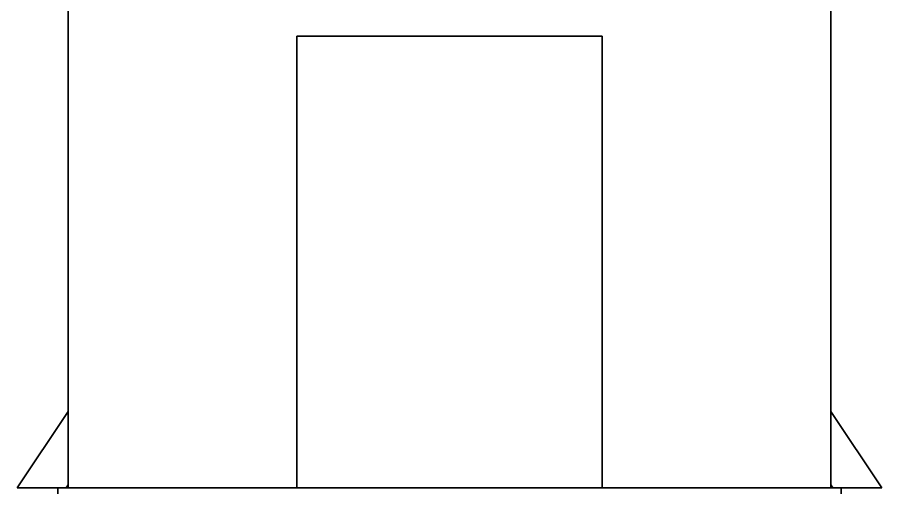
# Model space of a CAD drawing. Header units: millimetres. Extents: x -70 to 70, y -99 to 99.
# Drawn here: x -2.75 to 14.25, y 52.6 to 61.85 of the extents above; entities that cross this region are included whole.
import ezdxf

# ---------------------------------------------------------------- set-up
doc = ezdxf.new("R2010")
doc.units = ezdxf.units.MM
doc.layers.add('粗实线层', color=7, linetype='Continuous', lineweight=35)

msp = doc.modelspace()

# ---------------------------------------------------------------- linework, layer by layer
at = {"layer": '粗实线层', "color": 7, "lineweight": 35}
for p, q in [((-1.754, 52.602), (-1.754, 79.102)), ((13.246, 52.602), (13.246, 79.102)), ((8.746, 61.475), (2.746, 61.475)), ((2.746, 52.602), (2.746, 61.475)), ((8.746, 52.602), (8.746, 61.475)), ((-2.754, 52.602), (-1.754, 54.102)), ((14.246, 52.602), (13.246, 54.102)), ((-1.793, 52.602), (-2.754, 52.602)), ((-1.954, 52.602), (-2.454, 52.602)), ((-1.954, 52.302), (-1.954, 52.602)), ((13.446, 52.602), (-1.954, 52.602)), ((-1.793, 52.602), (-1.754, 52.66)), ((-1.754, 52.602), (-1.793, 52.602)), ((13.284, 52.602), (13.246, 52.66)), ((13.246, 52.602), (13.284, 52.602)), ((13.284, 52.602), (14.246, 52.602)), ((13.446, 52.302), (13.446, 52.602)), ((13.946, 52.602), (13.446, 52.602))]:
    msp.add_line(p, q, dxfattribs=at)

doc.saveas('drawing.dxf')
